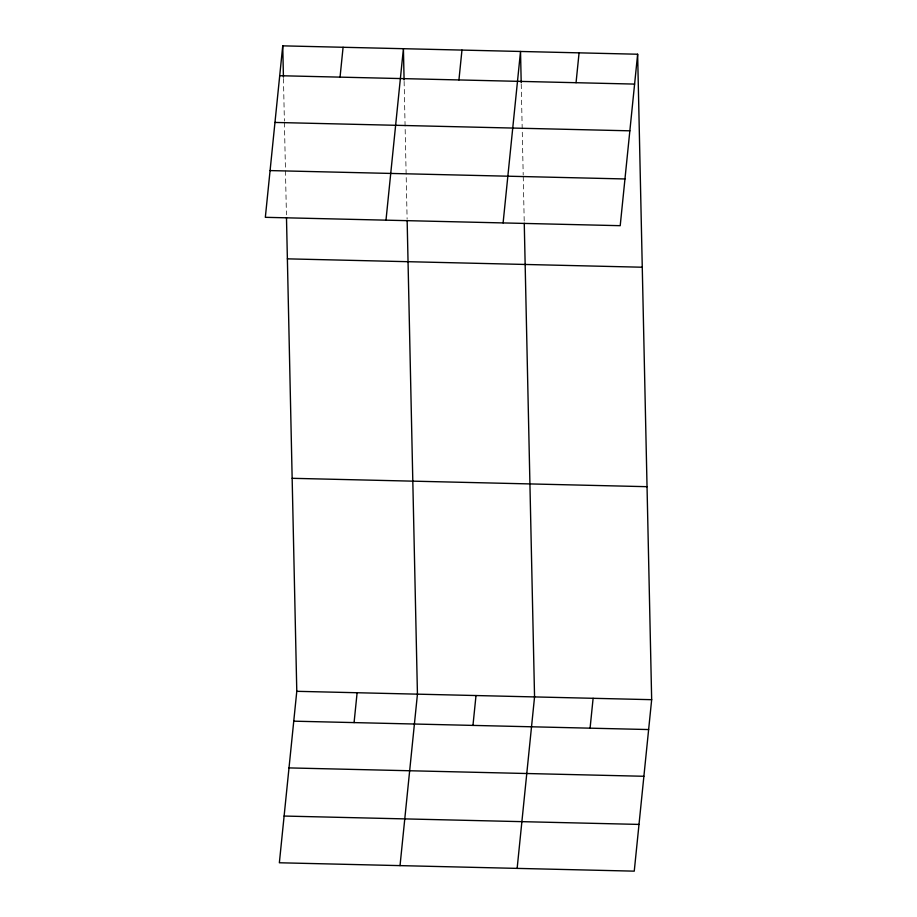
<?xml version="1.0" encoding="UTF-8"?>
<svg xmlns="http://www.w3.org/2000/svg" width="917" height="917" viewBox="0 0 917 917"><rect width="100%" height="100%" fill="white"/><g stroke="black" fill="none" stroke-linecap="round" stroke-linejoin="round"><path stroke-width="0.69" stroke-dasharray="4.58 3.44" d="M521.234 84.123L523.206 174.998M523.24 176.419L524.226 221.868M404.122 81.361L407.114 219.094M283.456 78.507L284.385 121.113M284.419 122.534L285.439 169.393M285.462 170.814L286.425 214.83"/><path stroke-width="1.38" d="M282.745 45.85L265.334 217.318L620.213 225.685L637.636 54.229L282.745 45.85L283.433 77.085M340.047 77.143L343.084 47.271M286.482 217.673L296.787 691.315L279.364 862.771L634.255 871.15L651.666 699.682L637.636 54.229M385.988 220.16L403.411 48.693L404.088 79.939M354.077 722.596L357.114 692.736M458.936 79.939L461.962 50.08M400.03 865.625L417.441 694.158L407.148 220.516M503.101 222.923L520.524 51.467L521.2 82.702M472.966 725.404L476.003 695.544M576.048 82.713L579.074 52.842M517.142 868.388L534.554 696.92L524.26 223.278M590.078 728.167L593.116 698.307M279.719 75.71L634.598 84.089M274.974 122.442L629.853 130.822M270.079 170.585L624.97 178.964M287.376 258.846L642.267 267.225M292.156 478.307L647.035 486.686M296.787 691.315L651.666 699.682M293.749 721.175L648.64 729.554M289.004 767.907L643.883 776.275M284.11 816.05L639 824.417"/></g></svg>
